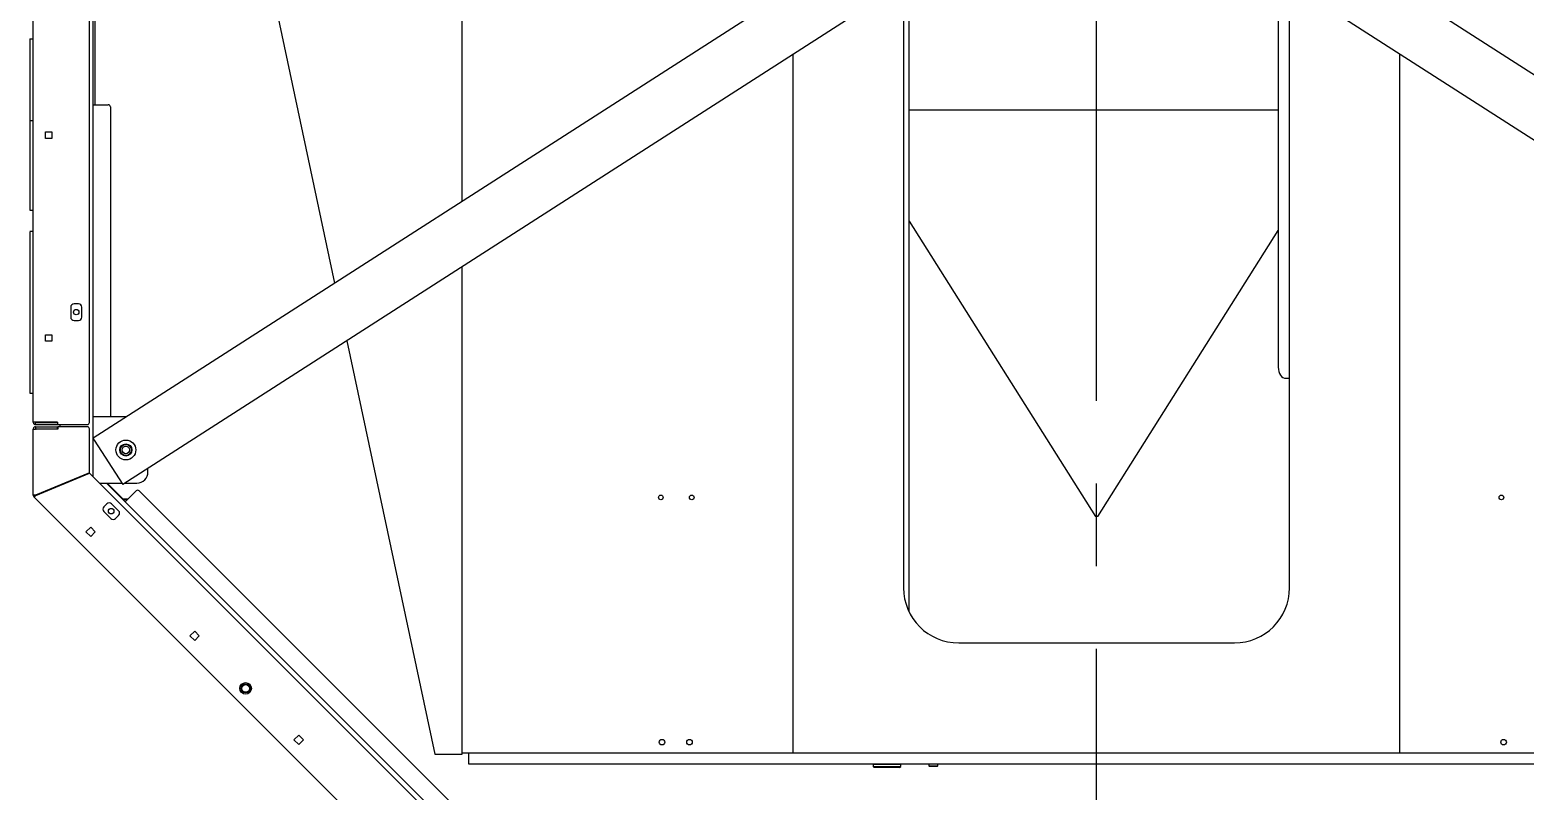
# Model space of a CAD drawing. Header units: inches. Extents: x 16559 to 58559, y 6500 to 36200.
# Drawn here: x 22778 to 24133, y 21615 to 22305 of the extents above; entities that cross this region are included whole.
import ezdxf

# ---------------------------------------------------------------- set-up
doc = ezdxf.new("R2010")
doc.units = ezdxf.units.IN
doc.header["$LTSCALE"] = 300
doc.linetypes.add('CENTRO', pattern=[2, 1.25, -0.25, 0.25, -0.25])
doc.layers.add('ASSI', color=254, linetype='CENTRO')
doc.layers.add('MACCHINA', color=40, linetype='Continuous')

# ---------------------------------------------------------------- blocks, each defined once
blk = doc.blocks.new('A$C336c1bdc')
at = {"layer": 'ASSI'}
blk.add_line((0, -1515.5), (0, 1662.6), dxfattribs=at)
at = {"layer": 'MACCHINA'}
for p, q in [((-910, 515), (-910, -983.9)), ((882.7, 201.4), (-909.7, -949.4)), ((909.7, 159.4), (-882.7, -991.4)), ((-964, -934.8), (-964, 137.8)), ((-913, -935), (-913, 138)), ((-850, -60.6), (-690.8, -808.8)), ((-575, -734.5), (-575, -55.5)), ((909.7, -949.4), (46.3, -395)), ((-908, -424.7), (-908, -647)), ((882.7, -991.4), (0, -424.7)), ((-175, -537.1), (-175, -1085)), ((-170, -1106.8), (-170, -533.9)), ((164.6, -530.4), (164.6, -885)), ((175, -1085), (175, -537.1)), ((-967, -587.1), (-967, -661.3)), ((-967, -587.1), (-964, -587.1)), ((-275, -1235), (-275, -601.3)), ((275, -1235), (275, -601.3)), ((-910, -647), (-896, -647)), ((-894, -649), (-894, -930)), ((-967, -661.3), (-964, -661.3)), ((164.6, -652), (-170, -652)), ((-953, -677.5), (-953, -671.5)), ((-953, -671.5), (-947, -671.5)), ((-947, -677.5), (-953, -677.5)), ((-947, -671.5), (-947, -677.5)), ((-967, -742.5), (-964, -742.5)), ((-170, -752.6), (-1.1, -1020.5)), ((-964, -762), (-967, -762)), ((1.1, -1020.5), (164.6, -761.1)), ((-575, -1235.8), (-575, -793.9)), ((-967, -819.7), (-967, -908.5)), ((-930, -830.5), (-930, -839.5)), ((-923, -827.5), (-927, -827.5)), ((-920, -839.5), (-920, -830.5)), ((-927, -842.5), (-923, -842.5)), ((-953, -861.5), (-953, -855.5)), ((-953, -855.5), (-947, -855.5)), ((-947, -861.5), (-953, -861.5)), ((-947, -855.5), (-947, -861.5)), ((-679.7, -861.1), (-600, -1235.8)), ((171.7, -895), (175, -895)), ((-967, -908.5), (-964, -908.5)), ((-942, -934.9), (-961.8, -934.9)), ((-961.8, -937), (-961.8, -935)), ((-961.8, -935), (-942, -935)), ((-942.2, -935), (-942, -935)), ((-942, -934.9), (-942, -937)), ((-879.5, -930), (-910, -930)), ((-964, -1001.1), (-964, -941.2)), ((-961.8, -937), (-915, -937)), ((-961.8, -939), (-961.8, -941)), ((-961.8, -939), (-942, -939)), ((-961.8, -941), (-942, -941)), ((-941.8, -941.1), (-961.8, -941.1)), ((-942.2, -941), (-941.8, -941)), ((-942, -941), (-942, -939)), ((-915, -939), (-941.8, -939)), ((-941.8, -939), (-941.8, -941.1)), ((-940, -937), (-940, -939)), ((-913, -980.8), (-913, -941)), ((-909.7, -949.4), (-908.6, -951)), ((-908.6, -951), (-882.7, -991.4)), ((-913, -980.8), (-961.8, -1001)), ((-961.7, -1001.2), (-912.9, -981)), ((-576, -1317.9), (-912.9, -981)), ((-860, -980), (-860, -976.9)), ((-962, -1001.1), (-964, -1001.1)), ((-961.9, -1001.2), (-963.4, -1002.6)), ((-597.6, -1368.4), (-963.4, -1002.6)), ((-942, -992.8), (-942, -993)), ((-940, -992), (-940, -992.2)), ((-938.6, -991.4), (-938.5, -991.5)), ((-934.8, -990), (-935.3, -990)), ((-903.9, -990), (-883.6, -990)), ((-897.6, -990), (-585, -1302.6)), ((-882.3, -1004.6), (-896.9, -990)), ((-880.6, -1006.9), (-870.7, -997)), ((-880.5, -990), (-870, -990)), ((-867.9, -997), (-566.1, -1298.9)), ((-897.2, -1008.8), (-900, -1011.6)), ((-900, -1015.8), (-893.7, -1022.2)), ((-886.6, -1015.1), (-893, -1008.8)), ((-878.3, -1004.6), (-882.3, -1004.6)), ((-882.3, -1005.3), (-882.3, -1004.6)), ((-879, -1005.3), (-882.3, -1005.3)), ((-916.2, -1034.3), (-911.9, -1030)), ((-911.9, -1030), (-907.7, -1034.3)), ((-889.4, -1022.2), (-886.6, -1019.4)), ((-911.9, -1038.5), (-916.2, -1034.3)), ((-907.7, -1034.3), (-911.9, -1038.5)), ((-821.9, -1128.6), (-817.6, -1124.3)), ((-817.6, -1124.3), (-813.4, -1128.6)), ((-817.6, -1132.8), (-821.9, -1128.6)), ((-813.4, -1128.6), (-817.6, -1132.8)), ((-125, -1135), (125, -1135)), ((-727.6, -1222.9), (-723.3, -1218.6)), ((-723.3, -1218.6), (-719.1, -1222.9)), ((-723.3, -1227.1), (-727.6, -1222.9)), ((-719.1, -1222.9), (-723.3, -1227.1)), ((-600, -1235.8), (-575, -1235.8)), ((575, -1235), (-575, -1235)), ((-569, -1245), (-569, -1235)), ((569, -1245), (-569, -1245)), ((-202.5, -1245.3), (-202.5, -1247)), ((-177.5, -1245.3), (-202.5, -1245.3)), ((-202.5, -1247), (-201.5, -1248)), ((-202.5, -1247), (-177.5, -1247)), ((-202, -1245), (-202, -1245.3)), ((-178.5, -1248), (-177.5, -1247)), ((-178.1, -1245.3), (-178.1, -1245)), ((-177.5, -1247), (-177.5, -1245.3)), ((-152, -1245), (-152, -1246.5)), ((-152, -1246.5), (-151.5, -1247)), ((-152, -1246.5), (-144, -1246.5)), ((-144.5, -1247), (-151.5, -1247)), ((-144.5, -1247), (-144, -1246.5)), ((-144, -1246.5), (-144, -1245)), ((-178.5, -1248), (-201.5, -1248))]:
    blk.add_line(p, q, dxfattribs=at)
at = {"layer": 'MACCHINA', "flags": 128}
for points in [[(164.6, -885), (164.8, -887), (165.2, -888.8), (165.8, -890.6), (166.7, -892.1), (167.8, -893.3), (169, -894.2), (170.3, -894.8), (171.7, -895)], [(-960.6, -934.9), (-960.2, -935), (-959.8, -935)], [(-960.6, -941.1), (-960.2, -941), (-959.8, -941)]]:
    blk.add_lwpolyline(points, dxfattribs=at)
at = {"layer": 'MACCHINA'}
for centre, radius in [((-925, -835), 2.5), ((-880, -960), 9), ((-880, -960), 5.5), ((-880, -960), 5), ((-880, -960), 3.4), ((-395, -1003), 2.1), ((-367, -1003), 2.1), ((367, -1003), 2.1), ((-893.3, -1015.5), 2.5), ((-771.4, -1176.2), 5.25), ((-771.4, -1176.2), 4), ((-771.4, -1176.2), 3.46), ((-394, -1225), 2.5), ((-369, -1225), 2.5), ((369, -1225), 2.5)]:
    blk.add_circle(centre, radius, dxfattribs=at)
for centre, radius, start, end in [((-896, -649), 2, 0, 90), ((-927, -830.5), 3, 90, 180), ((-927, -839.5), 3, 180, 270), ((-923, -830.5), 3, 0, 90), ((-923, -839.5), 3, 270, 0), ((-915, -935), 2, 270, 0), ((-915, -941), 2, 0, 90), ((-870, -980), 10, 270, 0), ((-961.8, -1001.1), 2.2, 180, 225), ((-961.8, -1001.1), 0.2, 180, 225), ((-869.3, -998.5), 2, 45, 135), ((-897.9, -1013.7), 3, 135, 225), ((-895.1, -1010.9), 3, 45, 135), ((-888.7, -1017.2), 3, 315, 45), ((-891.5, -1020.1), 3, 225, 315), ((-125, -1085), 50, 180, 270), ((125, -1085), 50, 270, 0)]:
    blk.add_arc(centre, radius, start, end, dxfattribs=at)
for points, knots in [([(-967, -661.3), (-967, -664.2), (-967, -669.9), (-967, -678.6), (-967, -687.1), (-967, -695.4), (-967, -703.4), (-967, -710.9), (-967, -717.7), (-967, -723.7), (-967, -728.8), (-967, -733), (-967, -736.3), (-967, -738.8), (-967, -740.6), (-967, -741.8), (-967, -742.4), (-967, -742.5), (-967, -742.5)], [0, 0, 0, 0, 0.062726, 0.125448, 0.188174, 0.250891, 0.313613, 0.375205, 0.436799, 0.498382, 0.559985, 0.62283, 0.685692, 0.748549, 0.811412, 0.874278, 0.937136, 1, 1, 1, 1]), ([(-967, -762.1), (-967, -762.1), (-967, -762), (-967, -762.4), (-967, -763.7), (-967, -765.9), (-967, -769), (-967, -772.8), (-967, -777.2), (-967, -782.2), (-967, -787.8), (-967, -793.9), (-967, -800.2), (-967, -806.7), (-967, -813.2), (-967, -817.5), (-967, -819.7)], [0, 0, 0, 0, 0.007948, 0.084271, 0.160593, 0.236913, 0.31324, 0.38956, 0.465884, 0.542195, 0.618521, 0.694759, 0.771048, 0.847357, 0.923684, 1, 1, 1, 1]), ([(1.1, -1020.5), (0.9, -1020.5), (0.5, -1020.5), (0.1, -1020.5), (-0.4, -1020.5), (-0.8, -1020.5), (-1.1, -1020.5), (-1.1, -1020.5)], [0, 0, 0, 0, 0.315768, 0.471629, 0.625664, 0.937039, 1, 1, 1, 1])]:
    blk.add_open_spline(points, degree=3, knots=knots, dxfattribs=at)
for points in [[(-961.8, -934.9), (-962.1, -934.9), (-962.7, -934.8), (-963.4, -934.8), (-963.9, -934.8), (-964, -934.8), (-964, -934.8)], [(-964, -934.8), (-964, -935.1), (-963.9, -935.7), (-963.4, -936.4), (-962.7, -936.9), (-962.1, -937), (-961.8, -937)], [(-962, -934.8), (-962, -934.8), (-962, -934.9), (-961.9, -934.9), (-961.9, -935), (-961.8, -935), (-961.8, -935)], [(-961.8, -939), (-962.1, -939), (-962.7, -939.1), (-963.4, -939.6), (-963.9, -940.3), (-964, -940.9), (-964, -941.2)], [(-964, -941.2), (-964, -941.2), (-963.9, -941.2), (-963.4, -941.2), (-962.7, -941.2), (-962.1, -941.1), (-961.8, -941.1)], [(-961.8, -941), (-961.8, -941), (-961.9, -941), (-961.9, -941.1), (-962, -941.1), (-962, -941.2), (-962, -941.2)], [(-961.8, -1001), (-962.1, -1001), (-962.7, -1001), (-963.4, -1001), (-963.9, -1001.1), (-964, -1001.1), (-964, -1001.1)], [(-963.4, -1002.6), (-963.3, -1002.6), (-963.3, -1002.6), (-962.9, -1002.3), (-962.4, -1001.8), (-961.9, -1001.4), (-961.7, -1001.2)], [(-961.8, -1001), (-961.8, -1001), (-961.9, -1001), (-961.9, -1001), (-962, -1001.1), (-962, -1001.1), (-962, -1001.1)], [(-961.9, -1001.2), (-961.9, -1001.2), (-961.9, -1001.2), (-961.9, -1001.2), (-961.8, -1001.2), (-961.7, -1001.2), (-961.7, -1001.2)]]:
    blk.add_open_spline(points, degree=3, dxfattribs=at)

msp = doc.modelspace()

# ---------------------------------------------------------------- block references
at = {"layer": 'MACCHINA'}
msp.add_blockref('A$C336c1bdc', (23744.563, 22884.213), dxfattribs=at)

doc.saveas('drawing.dxf')
